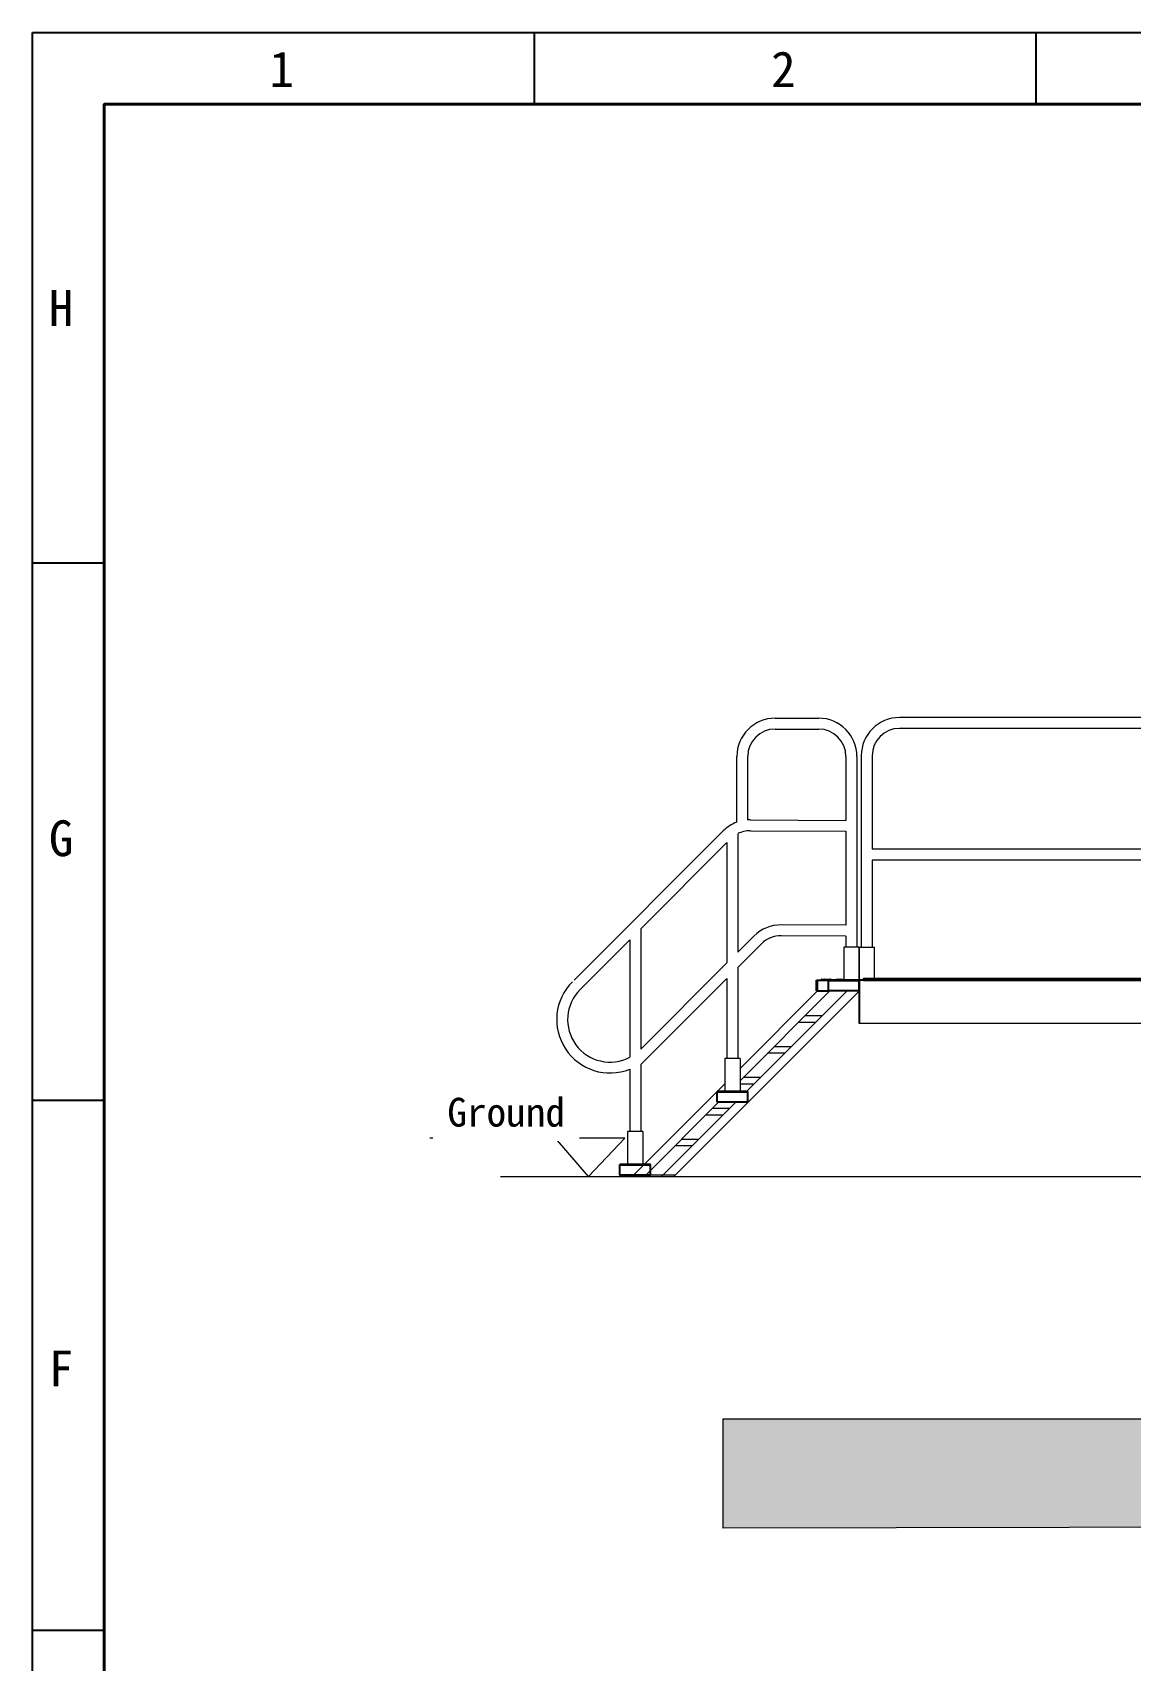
# Model space of a CAD drawing. Header units: millimetres. Extents: x 0 to 87554, y -20854 to 20404.
# Drawn here: x 29985 to 35015, y -8810 to -1349 of the extents above; entities that cross this region are included whole.
import ezdxf

# ---------------------------------------------------------------- set-up
doc = ezdxf.new("R2010")
doc.units = ezdxf.units.MM
doc.layers.get('0').update_dxf_attribs({"lineweight": 15})
for name, color, linetype in [('02___PRT_ALL_AXES', 7, 'Continuous'), ('09_ALL_ROUNDS', 7, 'Continuous'), ('20_ALL_FEATURES', 7, 'Continuous'), ('FORM', 7, 'Continuous'), ('SB', 43, 'Continuous')]:
    doc.layers.add(name, color=color, linetype=linetype)
doc.layers.add('THICK', color=7, linetype='Continuous', lineweight=0)
doc.styles.add('KEHUA', font='STFANGSO.TTF')
doc.styles.add('宋体', font='')
doc.styles.get('宋体').set_extended_font_data('SimSun')

# ---------------------------------------------------------------- blocks, each defined once
blk = doc.blocks.new('gfdgdsg')
at = {"color": 7, "linetype": 'Continuous'}
for p, q in [((565682.9, -304354.5), (565882.9, -304354.5)), ((565682.9, -304404.5), (565882.9, -304404.5)), ((565507.9, -304832.7), (565507.9, -304529.5)), ((565557.9, -304821.7), (565557.9, -304529.5)), ((566007.9, -304529.5), (566007.9, -304823)), ((566057.9, -304529.5), (566057.9, -305404.5)), ((566057.9, -304529.5), (566057.9, -305404.5)), ((565570.3, -304820.1), (566007.9, -304823)), ((564762.3, -305554.5), (565445.4, -304871.4)), ((565512.8, -304884.2), (565512.8, -305426.2)), ((565570, -304870.1), (566007.9, -304873)), ((566007.9, -304873), (566007.9, -305303.6)), ((565067.3, -305320.1), (565462.8, -304924.7)), ((565462.8, -304924.7), (565462.8, -305476.2)), ((565067.3, -305320.1), (565067.3, -305871.7)), ((565586.2, -305352.8), (565512.8, -305426.2)), ((566007.9, -305353.6), (565710.7, -305351.6)), ((566007.9, -305303.6), (565711.1, -305301.6)), ((566007.9, -305353.6), (566007.9, -305404.5)), ((564789.7, -305597.8), (565017.3, -305370.1)), ((565017.3, -305370.1), (565017.3, -305908.8)), ((565621.5, -305388.2), (565512.8, -305496.9)), ((565997.9, -305404.5), (565997.9, -305554.5)), ((566067.9, -305404.5), (565997.9, -305404.5)), ((566067.9, -305404.5), (566067.9, -305554.5)), ((566067.9, -305404.5), (566067.9, -305554.5)), ((565462.8, -305476.2), (565067.3, -305871.7)), ((565512.8, -305496.9), (565512.8, -305914.7)), ((565462.8, -305546.9), (565067.3, -305942.4)), ((565462.8, -305546.9), (565462.8, -305914.7)), ((565872.9, -305558.5), (565872.9, -305604.5)), ((565876.9, -305554.5), (565876.9, -305557.5)), ((565876.9, -305558.5), (565876.9, -305600.5)), ((565872.9, -305604.5), (565875.9, -305604.5)), ((565898.4, -305719.1), (565820, -305719.1)), ((565868.4, -305749.1), (565790, -305749.1)), ((565727, -305890.5), (565648.6, -305890.5)), ((565757, -305860.5), (565678.6, -305860.5)), ((565017.3, -305963.6), (565017.3, -306249.5)), ((565067.3, -305942.4), (565067.3, -306249.5)), ((565452.8, -305914.7), (565452.8, -306064.7)), ((565522.8, -305914.7), (565452.8, -305914.7)), ((565522.8, -305914.7), (565522.8, -306064.7)), ((565585.6, -306031.9), (565522.8, -306031.9)), ((565615.6, -306001.9), (565537.2, -306001.9)), ((565444.2, -306173.3), (565365.7, -306173.3)), ((565474.2, -306143.3), (565395.7, -306143.3)), ((565007.3, -306249.5), (565007.3, -306399.5)), ((565077.3, -306249.5), (565007.3, -306249.5)), ((565077.3, -306249.5), (565077.3, -306399.5)), ((565302.8, -306314.8), (565224.3, -306314.8)), ((565332.8, -306284.8), (565254.3, -306284.8)), ((564972.3, -306449.5), (564972.3, -306454.5)), ((565224.6, -306449.5), (564972.3, -306449.5)), ((564972.3, -306454.5), (565219.6, -306454.5))]:
    blk.add_line(p, q, dxfattribs=at)
at = {"color": 3, "linetype": 'Continuous'}
for p, q in [((565875.9, -305558.5), (565875.9, -305604.5)), ((565219.6, -306454.5), (566069.6, -305604.5)), ((565522.8, -305959.7), (565878, -305604.5)), ((565522.8, -306016.3), (565934.6, -305604.5)), ((565552.8, -306064.7), (566013, -305604.5)), ((565927.9, -305604.5), (565880.9, -305604.5)), ((565028, -306454.5), (565452.8, -306029.7)), ((565084.6, -306454.5), (565424.4, -306114.7)), ((565163, -306454.5), (565502.8, -306114.7))]:
    blk.add_line(p, q, dxfattribs=at)
at = {"color": 7, "linetype": 'Continuous'}
for centre, radius, start, end in [((565682.9, -304529.5), 175, 90, 180), ((565882.9, -304529.5), 175, 0, 90), ((565682.9, -304529.5), 125, 90, 180), ((565882.9, -304529.5), 125, 0, 90), ((565569.2, -304995.1), 175, 110.65844, 135), ((565569.2, -304995.1), 175, 89.61876, 93.71142), ((565569.2, -304995.1), 125, 89.61876, 116.93071), ((565709.9, -305476.6), 175, 89.61876, 135), ((565709.9, -305476.6), 125, 89.61876, 135), ((564927.6, -305735.7), 245, 135, 291.5182), ((565876.9, -305558.5), 4, 90, 180), ((564927.6, -305735.7), 195, 135, 297.57562)]:
    blk.add_arc(centre, radius, start, end, dxfattribs=at)
at = {"color": 3, "linetype": 'Continuous'}
blk.add_arc((565876.9, -305558.5), 1, 90, 180, dxfattribs=at)
at = {"layer": '02___PRT_ALL_AXES', "color": 7, "linetype": 'Continuous'}
for p, q in [((565895.4, -305554.5), (565895.4, -305553.5)), ((565910.4, -305554.5), (565910.4, -305553.5)), ((565927.9, -305604.5), (565927.9, -305554.5)), ((566067.9, -305554.5), (565927.9, -305554.5)), ((566067.9, -305558.5), (565927.9, -305558.5)), ((565936.9, -305554.5), (565936.9, -305553.5)), ((565938.4, -305554.5), (565938.4, -305553.5)), ((565966.2, -305554.5), (565966.2, -305553.5)), ((565981.2, -305554.5), (565981.2, -305553.5)), ((566067.9, -305604.5), (566067.9, -305554.5)), ((566067.9, -305604.5), (566067.9, -305554.5)), ((566067.9, -305604.5), (565927.9, -305604.5)), ((565417.8, -306114.7), (565417.8, -306064.7)), ((565557.8, -306064.7), (565417.8, -306064.7)), ((565557.8, -306068.7), (565417.8, -306068.7)), ((565557.8, -306114.7), (565557.8, -306064.7)), ((565557.8, -306114.7), (565417.8, -306114.7)), ((564972.3, -306449.5), (564972.3, -306399.5)), ((565112.3, -306399.5), (564972.3, -306399.5)), ((565112.3, -306403.5), (564972.3, -306403.5)), ((565112.3, -306449.5), (565112.3, -306399.5)), ((565112.3, -306449.5), (564972.3, -306449.5))]:
    blk.add_line(p, q, dxfattribs=at)
at = {"layer": '09_ALL_ROUNDS', "color": 7, "linetype": 'Continuous'}
for p, q in [((565897.5, -305551.5), (565908.4, -305551.5)), ((565908.4, -305551.5), (565934.9, -305551.5)), ((565934.9, -305551.5), (565936.4, -305551.5)), ((565968.2, -305551.5), (565979.2, -305551.5)), ((565979.2, -305551.5), (565997.9, -305551.5))]:
    blk.add_line(p, q, dxfattribs=at)
for centre, start, end in [((565897.4, -305553.5), 90, 180), ((565908.4, -305553.5), 0, 90), ((565934.9, -305553.5), 0, 90), ((565936.4, -305553.5), 0, 90), ((565968.2, -305553.5), 90, 180), ((565979.2, -305553.5), 0, 90)]:
    blk.add_arc(centre, 2, start, end, dxfattribs=at)
at = {"layer": '20_ALL_FEATURES', "color": 7, "linetype": 'Continuous'}
for p, q in [((565872.9, -305604.5), (565872.9, -305554.5)), ((565872.9, -305554.5), (565927.9, -305554.5)), ((565872.9, -305604.5), (565927.9, -305604.5))]:
    blk.add_line(p, q, dxfattribs=at)
blk = doc.blocks.new('y65iu76u67u6')
at = {"color": 7, "linetype": 'Continuous'}
for p, q in [((945969.3, -88535.7), (937281.3, -88535.7)), ((938790.3, -88585.7), (937281.3, -88585.7)), ((938790.3, -89138.7), (938790.3, -88585.7)), ((938840.3, -89138.7), (938840.3, -88585.7)), ((940195.3, -88585.7), (938840.3, -88585.7)), ((940195.3, -89138.7), (940195.3, -88585.7)), ((940245.3, -89138.7), (940245.3, -88585.7)), ((941600.3, -88585.7), (940245.3, -88585.7)), ((941600.3, -89138.7), (941600.3, -88585.7)), ((943005.3, -88585.7), (941650.3, -88585.7)), ((941650.3, -89138.7), (941650.3, -88585.7)), ((943005.3, -89138.7), (943005.3, -88585.7)), ((944410.3, -88585.7), (943055.3, -88585.7)), ((943055.3, -89138.7), (943055.3, -88585.7)), ((944410.3, -89138.7), (944410.3, -88585.7)), ((945969.3, -88585.7), (944460.3, -88585.7)), ((944460.3, -89138.7), (944460.3, -88585.7)), ((937106.3, -88710.7), (937106.3, -89588.7)), ((937156.3, -88710.7), (937156.3, -89138.7)), ((946094.3, -89138.7), (946094.3, -88710.7)), ((946144.3, -89588.7), (946144.3, -88710.7)), ((938790.3, -89138.7), (937156.3, -89138.7)), ((940195.3, -89138.7), (938840.3, -89138.7)), ((941600.3, -89138.7), (940245.3, -89138.7)), ((943005.3, -89138.7), (941650.3, -89138.7)), ((944410.3, -89138.7), (943055.3, -89138.7)), ((946094.3, -89138.7), (944460.3, -89138.7)), ((937156.3, -89188.7), (937156.3, -89588.7)), ((938790.3, -89188.7), (937156.3, -89188.7)), ((938790.3, -89588.7), (938790.3, -89188.7)), ((938840.3, -89588.7), (938840.3, -89188.7)), ((940195.3, -89188.7), (938840.3, -89188.7)), ((940195.3, -89588.7), (940195.3, -89188.7)), ((940245.3, -89588.7), (940245.3, -89188.7)), ((941600.3, -89188.7), (940245.3, -89188.7)), ((941600.3, -89588.7), (941600.3, -89188.7)), ((943005.3, -89188.7), (941650.3, -89188.7)), ((941650.3, -89588.7), (941650.3, -89188.7)), ((943005.3, -89588.7), (943005.3, -89188.7)), ((944410.3, -89188.7), (943055.3, -89188.7)), ((943055.3, -89588.7), (943055.3, -89188.7)), ((944410.3, -89588.7), (944410.3, -89188.7)), ((946094.3, -89188.7), (944460.3, -89188.7)), ((944460.3, -89588.7), (944460.3, -89188.7)), ((946094.3, -89588.7), (946094.3, -89188.7)), ((937096.3, -89738.7), (937096.3, -89588.7)), ((937096.3, -89588.7), (937166.3, -89588.7)), ((937166.3, -89738.7), (937166.3, -89588.7)), ((938780.3, -89738.7), (938780.3, -89588.7)), ((938780.3, -89588.7), (938850.3, -89588.7)), ((938850.3, -89738.7), (938850.3, -89588.7)), ((940185.3, -89738.7), (940185.3, -89588.7)), ((940185.3, -89588.7), (940255.3, -89588.7)), ((940255.3, -89738.7), (940255.3, -89588.7)), ((941590.3, -89738.7), (941590.3, -89588.7)), ((941590.3, -89588.7), (941660.3, -89588.7)), ((941660.3, -89738.7), (941660.3, -89588.7)), ((942995.3, -89738.7), (942995.3, -89588.7)), ((942995.3, -89588.7), (943065.3, -89588.7)), ((943065.3, -89738.7), (943065.3, -89588.7)), ((944400.3, -89738.7), (944400.3, -89588.7)), ((944400.3, -89588.7), (944470.3, -89588.7)), ((944470.3, -89738.7), (944470.3, -89588.7)), ((946154.3, -89588.7), (946084.3, -89588.7)), ((946084.3, -89588.7), (946084.3, -89738.7)), ((946154.3, -89588.7), (946154.3, -89738.7))]:
    blk.add_line(p, q, dxfattribs=at)
for centre, radius, start, end in [((937281.3, -88710.7), 175, 90, 180), ((945969.3, -88710.7), 175, 0, 90), ((937281.3, -88710.7), 125, 90, 180), ((945969.3, -88710.7), 125, 0, 90)]:
    blk.add_arc(centre, radius, start, end, dxfattribs=at)
at = {"layer": '02___PRT_ALL_AXES', "color": 7, "linetype": 'Continuous'}
blk.add_line((946154.3, -89738.7), (937096.3, -89738.7), dxfattribs=at)
blk = doc.blocks.new('WET5Y56YRFTWEDFWRW536T4TE4RWEFWE')
at = {"layer": 'FORM', "color": 4}
for p, q in [((152919.4, -36495.1), (152919.4, -36823.5)), ((155217.9, -36495.1), (155217.9, -36823.5)), ((150620.8, -38925), (150949.1, -38925)), ((150620.8, -41387.8), (150949.1, -41387.8)), ((150620.8, -43817.7), (150949.1, -43817.7))]:
    blk.add_line(p, q, dxfattribs=at)
at = {"layer": 'FORM', "color": 6}
blk.add_lwpolyline([(150620.8, -36495.1), (178203.8, -36495.1), (178203.8, -56000.2), (150620.8, -56000.2)], close=True, dxfattribs=at)
at = {"layer": 'FORM', "color": 8, "lineweight": 40}
blk.add_lwpolyline([(150949.1, -55671.9), (177875.4, -55671.9), (177875.4, -36823.5), (150949.1, -36823.5)], close=True, dxfattribs=at)
at = {"layer": 'FORM', "color": 4, "style": 'KEHUA'}
for s, p in [('1', (151706.2, -36745.2)), ('2', (154004.8, -36745.2)), ('H', (150695.6, -37839.8)), ('G', (150695.6, -40269.8)), ('F', (150695.6, -42699.7))]:
    blk.add_text(s, height=164.2, dxfattribs=at).set_placement(p)

msp = doc.modelspace()

# ---------------------------------------------------------------- hatches: boundary and pattern name
h = msp.add_hatch()
h.set_pattern_fill('CONCRE', color=256, scale=10)
h.set_pattern_definition([(0, (-57338.58, 21791.17), (254, 254), [31.75, -222.25]), (90, (-57338.58, 21791.17), (-254, 254), [31.75, -222.25]), (135, (-57306.83, 21791.17), (-254, 0), [44.9013, -314.309]), (0, (-57306.83, 21934.04), (254, 254), [31.75, -222.25]), (45, (-57290.95, 21918.17), (0, 254), [22.4506, -336.7596]), (135, (-57290.95, 21918.17), (-254, 0), [22.4506, -336.7596]), (0, (-57211.58, 21997.54), (254, 254), [44.9013, -209.0987]), (45, (-57211.58, 21997.54), (0, 254), [31.75, -327.46025]), (135, (-57166.67, 21997.54), (-254, 0), [31.75, -327.46025]), (90, (-57163.95, 21854.67), (-254, 254), [31.75, -222.25]), (45, (-57163.95, 21854.67), (0, 254), [22.4506, -336.7596]), (135, (-57148.08, 21870.54), (-254, 0), [22.4506, -336.7596]), (0, (-57306.83, 21854.67), (254, 254), [15.875, -212.725]), (0, (-57116.33, 21918.17), (254, 254), [15.875, -212.725]), (90, (-57195.7, 21949.92), (-254, 254), [15.875, -212.725]), (135, (-57163.95, 21807.04), (-254, 0), [22.4506, -336.7596]), (135, (-57275.08, 21981.67), (-254, 0), [22.4506, -336.7596]), (45, (-57219.51, 21874.51), (0, 254), [22.4506, -336.7596]), (90, (-57251.26, 21822.92), (-254, 254), [3.96875, -250.03125]), (90, (-57239.36, 21930.08), (-254, 254), [3.96875, -250.03125]), (90, (-57120.3, 21973.73), (-254, 254), [3.96875, -250.03125]), (90, (-57116.33, 21838.8), (-254, 254), [3.96875, -250.03125])])
h.paths.add_polyline_path([(33148.943, -7703.109), (43454.595, -7703.097), (43454.649, -8183.866), (33148.943, -8203.133)])

# ---------------------------------------------------------------- linework, layer by layer
at = {"color": 0, "lineweight": 25}
msp.add_line((33772.789, -5691.594, 19235.731), (33772.789, -5891.619, 19235.731), dxfattribs=at)
for p, q in [((32698.456, -6415.733, 19235.731), (31805.225, -6415.733, 19235.731)), ((32532.726, -6591.619, 19235.731), (32381.052, -6415.733, 19235.731)), ((32532.726, -6591.619, 19235.731), (32698.456, -6415.733, 19235.731)), ((32130.051, -6591.619, 19235.731), (43899.808, -6591.619, 19235.731))]:
    msp.add_line(p, q)
at = {"elevation": 19235.731}
for points in [[(33772.789, -5691.594), (42831.372, -5691.905), (42830.79, -5891.619), (33772.789, -5891.619)], [(33148.943, -7703.109), (43454.595, -7703.097), (43454.649, -8183.866), (33148.943, -8203.133)]]:
    msp.add_lwpolyline(points, close=True, dxfattribs=at)
at = {"color": 6, "lineweight": 25, "elevation": 19235.731}
msp.add_lwpolyline([(33792.789, -5691.594), (42831.372, -5691.594), (42831.372, -5685.557), (33792.789, -5685.557)], close=True, dxfattribs=at)

# ---------------------------------------------------------------- block references
at = {"layer": 'THICK'}
msp.add_blockref('gfdgdsg', (-532295.731, 299862.874, 19235.731), dxfattribs=at)
at = {"layer": 'THICK', "lineweight": -3}
msp.add_blockref('y65iu76u67u6', (-903324.071, 84047.097, 19235.731), dxfattribs=at)

# ---------------------------------------------------------------- next in the draw order: texts
at = {"layer": 'SB', "color": 1, "ltscale": 20, "insert": (31885.971, -6231.392, 57707.192), "char_height": 132, "attachment_point": 1, "style": '宋体', "bg_fill": 2}
msp.add_mtext('Ground', dxfattribs=at)

# ---------------------------------------------------------------- next in the draw order: block references
at = {"lineweight": -3}
msp.add_blockref('WET5Y56YRFTWEDFWRW536T4TE4RWEFWE', (-120635.312, 35145.742), dxfattribs=at)

doc.saveas('drawing.dxf')
